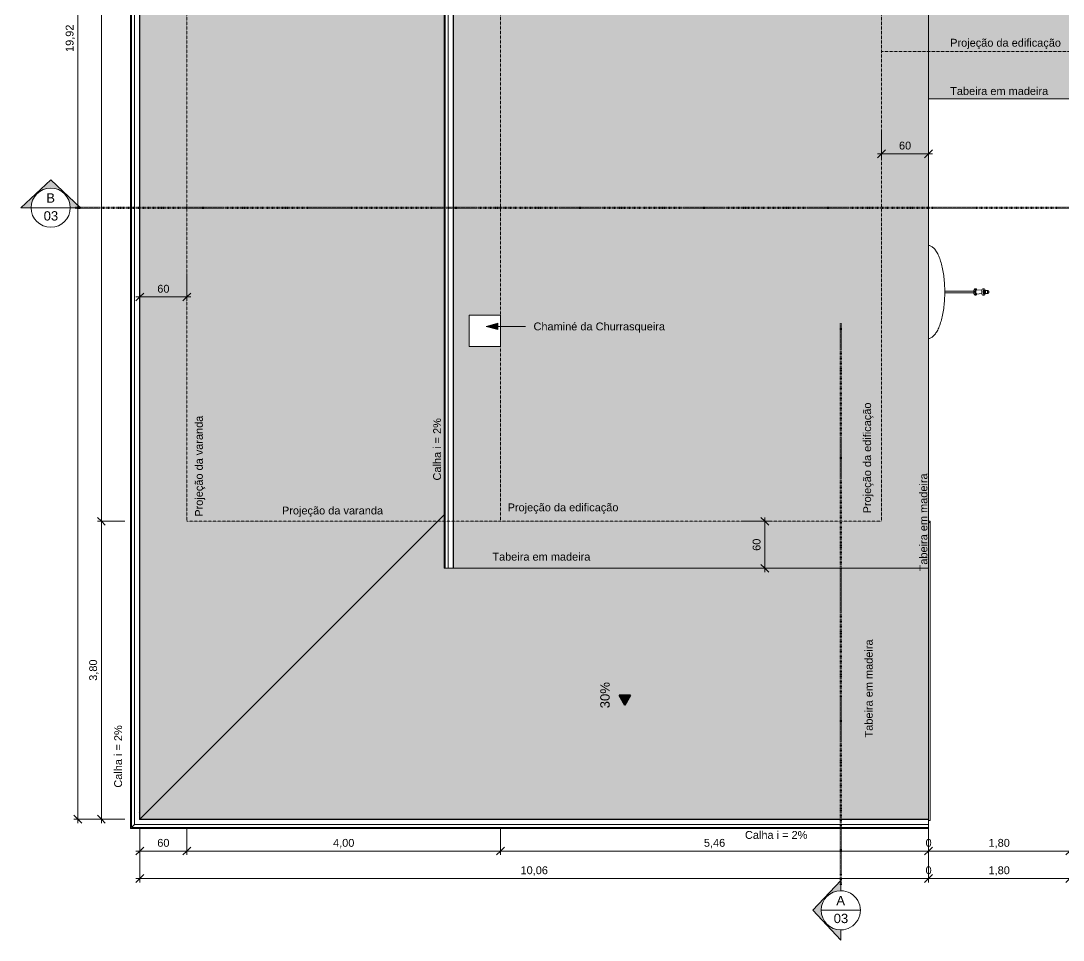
# Model space of a CAD drawing. Header units: millimetres. Extents: x -9018 to 25736, y -24663 to -1750.
# Drawn here: x 3329 to 16623, y -24663 to -12937 of the extents above; entities that cross this region are included whole.
import ezdxf

# ---------------------------------------------------------------- set-up
doc = ezdxf.new("R2010")
doc.units = ezdxf.units.MM
doc.linetypes.add('Dash dot', pattern=[15.875, 6.35, -4.7625, 0, -4.7625])
doc.linetypes.add('Overhead', pattern=[3.96875, 2.38125, -1.5875])
for name, color, linetype, lineweight in [('A-ANNO-DIMS', 211, 'Continuous', 9), ('A-ANNO-DIMS-50', 211, 'Continuous', 9), ('A-FLOR-OVHD', 1, 'Overhead', 9), ('A-GENM', 13, 'Continuous', 9), ('A-GLAZ-CWMG', 51, 'Continuous', 9), ('A-ROOF', 132, 'Continuous', 9), ('A-ROOF-OTLN', 132, 'Continuous', 9), ('A-ROOF-PATT', 132, 'Continuous', 9), ('G-ANNO-DIMS', 111, 'Continuous', 9), ('G-ANNO-SYMB', 111, 'Continuous', 9), ('G-ANNO-TEXT', 231, 'Continuous', 9)]:
    doc.layers.add(name, color=color, linetype=linetype, lineweight=lineweight)
doc.styles.add('@Arial Unicode MS', font='ARIALUNI.TTF', dxfattribs={"height": 100})
doc.styles.add('Arial_1', font='arial.ttf', dxfattribs={"height": 100})
doc.styles.add('Arial_4', font='arial.ttf', dxfattribs={"height": 119.0625})
doc.styles.add('Arial_6', font='arial.ttf', dxfattribs={"height": 120})
doc.dimstyles.new('CRT_-__Metros_-_Linha_de_chamada_3_5_mm', dxfattribs={"dimscale": 304.8, "dimtxt": 100.584485, "dimasz": 0.328084, "dimexe": 0.164042, "dimexo": 0.0625, "dimgap": 0.082021, "dimtad": 1, "dimdec": 0, "dimlfac": 0.1, "dimdsep": 46, "dimtxsty": '@Arial Unicode MS', "dimblk1": 'OBLIQUE', "dimblk2": 'OBLIQUE', "dimsah": 1, "dimcen": 0.09, "dimdle": 0.164042, "dimazin": 0, "dimtfac": 1, "dimtdec": 4, "dimtix": 1, "dimtmove": 0, "dimatfit": 3, "dimfxl": 0.984252, "dimfxlon": 1, "dimtvp": 1, "dimtolj": 1, "dimtzin": 0, "dimarcsym": 2})
doc.dimstyles.new('CRT_-__Metros_-_Linha_de_chamada_3_5_mm_1', dxfattribs={"dimscale": 304.8, "dimtxt": 100.584485, "dimasz": 0.328084, "dimexe": 0.164042, "dimexo": 0.0625, "dimgap": 0.082021, "dimtad": 1, "dimlfac": 0.001, "dimrnd": 0.01, "dimzin": 0, "dimdsep": 46, "dimtxsty": '@Arial Unicode MS', "dimblk1": 'OBLIQUE', "dimblk2": 'OBLIQUE', "dimsah": 1, "dimcen": 0.09, "dimdle": 0.164042, "dimazin": 0, "dimtfac": 1, "dimtdec": 4, "dimtix": 1, "dimtmove": 0, "dimatfit": 3, "dimfxl": 0.984252, "dimfxlon": 1, "dimtvp": 1, "dimtolj": 1, "dimtzin": 0, "dimarcsym": 2})

# ---------------------------------------------------------------- blocks, each defined once
blk = doc.blocks.new('Rectangular Mullion - Caibro-3576768-COBERTURA')
at = {"layer": 'A-GLAZ-CWMG'}
for p, q in [((-11848, -7848), (-11851, -7848)), ((-11851, -7898), (-11848, -7898))]:
    blk.add_line(p, q, dxfattribs=at)
blk = doc.blocks.new('Rectangular Mullion - Caibro-3920122-COBERTURA')
at = {"layer": 'A-GLAZ-CWMG'}
for p, q in [((-11851, -23039), (-11848, -23036)), ((-11848, -23106), (-11851, -23109))]:
    blk.add_line(p, q, dxfattribs=at)
blk = doc.blocks.new('Rectangular Mullion - Caibro-3920130-COBERTURA')
at = {"layer": 'A-GLAZ-CWMG'}
for p, q in [((-11848, -19008), (-11851, -19008)), ((-11851, -19058), (-11848, -19058))]:
    blk.add_line(p, q, dxfattribs=at)
blk = doc.blocks.new('Rectangular Mullion - Caibro-3920089-COBERTURA')
at = {"layer": 'A-GLAZ-CWMG'}
for p, q in [((-11848, -19596), (-11851, -19596)), ((-11851, -19646), (-11848, -19646))]:
    blk.add_line(p, q, dxfattribs=at)
blk = doc.blocks.new('Rectangular Mullion - Caibro-3920090-COBERTURA')
at = {"layer": 'A-GLAZ-CWMG'}
for p, q in [((-11848, -20183), (-11851, -20183)), ((-11851, -20233), (-11848, -20233))]:
    blk.add_line(p, q, dxfattribs=at)
blk = doc.blocks.new('Rectangular Mullion - Caibro-3920091-COBERTURA')
at = {"layer": 'A-GLAZ-CWMG'}
for p, q in [((-11848, -20770), (-11851, -20770)), ((-11851, -20820), (-11848, -20820))]:
    blk.add_line(p, q, dxfattribs=at)
blk = doc.blocks.new('Rectangular Mullion - Caibro-3920092-COBERTURA')
at = {"layer": 'A-GLAZ-CWMG'}
for p, q in [((-11848, -21358), (-11851, -21358)), ((-11851, -21408), (-11848, -21408))]:
    blk.add_line(p, q, dxfattribs=at)
blk = doc.blocks.new('Rectangular Mullion - Caibro-3920093-COBERTURA')
at = {"layer": 'A-GLAZ-CWMG'}
for p, q in [((-11848, -21945), (-11851, -21945)), ((-11851, -21995), (-11848, -21995))]:
    blk.add_line(p, q, dxfattribs=at)
blk = doc.blocks.new('Rectangular Mullion - Caibro-3920094-COBERTURA')
at = {"layer": 'A-GLAZ-CWMG'}
for p, q in [((-11848, -22532), (-11851, -22532)), ((-11851, -22582), (-11848, -22582))]:
    blk.add_line(p, q, dxfattribs=at)
blk = doc.blocks.new('Rectangular Mullion - Caibro-4315999-COBERTURA')
at = {"layer": 'A-GLAZ-CWMG'}
for p, q in [((-11834, -23126), (-11831, -23123)), ((-11761, -23123), (-11764, -23126))]:
    blk.add_line(p, q, dxfattribs=at)
blk = doc.blocks.new('Rectangular Mullion - Caibro-3920123-COBERTURA')
at = {"layer": 'A-GLAZ-CWMG'}
for p, q in [((-1766, -19320), (-1785, -19320)), ((-1785, -19337), (-1766, -19337)), ((-1766, -19337), (-1766, -19320)), ((-1766, -23137), (-1766, -19337)), ((-1816, -23123), (-1816, -23126)), ((-1766, -23137), (-1785, -23137))]:
    blk.add_line(p, q, dxfattribs=at)
blk = doc.blocks.new('Rectangular Mullion - Caibro-4315991-COBERTURA')
at = {"layer": 'A-GLAZ-CWMG'}
for p, q in [((-11302, -23123), (-11302, -23126)), ((-11252, -23126), (-11252, -23123))]:
    blk.add_line(p, q, dxfattribs=at)
blk = doc.blocks.new('Rectangular Mullion - Caibro-4315992-COBERTURA')
at = {"layer": 'A-GLAZ-CWMG'}
for p, q in [((-10709, -23123), (-10709, -23126)), ((-10659, -23126), (-10659, -23123))]:
    blk.add_line(p, q, dxfattribs=at)
blk = doc.blocks.new('Rectangular Mullion - Caibro-4315993-COBERTURA')
at = {"layer": 'A-GLAZ-CWMG'}
for p, q in [((-10116, -23123), (-10116, -23126)), ((-10066, -23126), (-10066, -23123))]:
    blk.add_line(p, q, dxfattribs=at)
blk = doc.blocks.new('Rectangular Mullion - Caibro-4315994-COBERTURA')
at = {"layer": 'A-GLAZ-CWMG'}
for p, q in [((-9523, -23123), (-9523, -23126)), ((-9473, -23126), (-9473, -23123))]:
    blk.add_line(p, q, dxfattribs=at)
blk = doc.blocks.new('Rectangular Mullion - Caibro-4315995-COBERTURA')
at = {"layer": 'A-GLAZ-CWMG'}
for p, q in [((-8930, -23123), (-8930, -23126)), ((-8880, -23126), (-8880, -23123))]:
    blk.add_line(p, q, dxfattribs=at)
blk = doc.blocks.new('Rectangular Mullion - Caibro-4315996-COBERTURA')
at = {"layer": 'A-GLAZ-CWMG'}
for p, q in [((-8337, -23123), (-8337, -23126)), ((-8287, -23126), (-8287, -23123))]:
    blk.add_line(p, q, dxfattribs=at)
blk = doc.blocks.new('Rectangular Mullion - Caibro-4315997-COBERTURA')
at = {"layer": 'A-GLAZ-CWMG'}
for p, q in [((-7744, -23123), (-7744, -23126)), ((-7694, -23126), (-7694, -23123))]:
    blk.add_line(p, q, dxfattribs=at)
blk = doc.blocks.new('Rectangular Mullion - Caibro-3920096-COBERTURA')
at = {"layer": 'A-GLAZ-CWMG'}
for p, q in [((-7152, -23123), (-7152, -23126)), ((-7102, -23126), (-7102, -23123))]:
    blk.add_line(p, q, dxfattribs=at)
blk = doc.blocks.new('CRT_MGN_COZ_Fogão a lenha completo - CRT_MGN_COZ_Fogão a lenha completo-4049417-COBERTURA')
at = {"layer": 'A-GENM', "color": 55}
for p, q in [((800, 50), (800, -350)), ((1200, 50), (800, 50)), ((1200, -350), (1200, 50)), ((800, -350), (1200, -350))]:
    blk.add_line(p, q, dxfattribs=at)
blk = doc.blocks.new('Antena - Tipo 1-4305144-COBERTURA')
at = {"layer": 'A-GENM', "color": 55}
for p, q in [((85, 1401), (85, 1382)), ((104, 1371), (99, 1302)), ((105, 1449), (105, 1412)), ((105, 1411), (105, 1394)), ((115, 1458), (115, 1442)), ((115, 1442), (115, 1437)), ((135, 1442), (135, 1458)), ((135, 1437), (135, 1442)), ((145, 1412), (145, 1449)), ((145, 1394), (145, 1411)), ((151, 1302), (146, 1371)), ((165, 1382), (165, 1401)), ((85, 1297), (85, 1284)), ((115, 1268), (115, 898)), ((135, 898), (135, 1268)), ((165, 1284), (165, 1297)), ((115, 898), (115, 896)), ((135, 898), (135, 896)), ((-469, 691), (-469, 690)), ((719, 690), (719, 691))]:
    blk.add_line(p, q, dxfattribs=at)
at = {"layer": 'A-GENM', "color": 55, "flags": 128}
for points in [[(85, 1283), (85, 1282), (86, 1281), (86, 1280), (87, 1279), (87, 1278), (88, 1277), (89, 1276), (89, 1276), (90, 1275), (91, 1274), (92, 1274), (93, 1273), (94, 1273), (95, 1272), (96, 1272), (97, 1271), (98, 1271), (99, 1271), (100, 1270), (101, 1270), (102, 1270), (103, 1269), (104, 1269), (106, 1269), (107, 1269), (108, 1268), (110, 1268), (111, 1268), (112, 1268), (114, 1268), (115, 1267), (116, 1267), (118, 1267), (119, 1267), (121, 1267), (122, 1267), (123, 1267), (125, 1267), (125, 1267)], [(165, 1283), (165, 1282), (164, 1281), (164, 1280), (163, 1279), (163, 1278), (162, 1277), (161, 1276), (161, 1276), (160, 1275), (159, 1274), (158, 1274), (157, 1273), (156, 1273), (155, 1272), (154, 1272), (153, 1271), (152, 1271), (151, 1271), (150, 1270), (149, 1270), (148, 1270), (147, 1269), (146, 1269), (144, 1269), (143, 1269), (142, 1268), (140, 1268), (139, 1268), (138, 1268), (136, 1268), (135, 1267), (134, 1267), (132, 1267), (131, 1267), (129, 1267), (128, 1267), (127, 1267), (125, 1267), (125, 1267)], [(-467, 700), (-464, 709), (-461, 718), (-456, 727), (-450, 736), (-444, 744), (-436, 753), (-428, 761), (-419, 769), (-409, 777), (-398, 784), (-386, 792), (-374, 799), (-361, 806), (-347, 813), (-332, 820), (-317, 826), (-300, 832), (-284, 838), (-266, 844), (-248, 849), (-230, 855), (-210, 860), (-191, 864), (-171, 868), (-150, 873), (-129, 876), (-107, 880), (-86, 883), (-63, 886), (-41, 888), (-18, 890), (5, 892), (28, 894), (51, 895), (75, 896), (98, 896), (122, 897), (125, 897)], [(717, 700), (714, 709), (711, 718), (706, 727), (700, 736), (694, 744), (686, 753), (678, 761), (669, 769), (659, 777), (648, 784), (636, 792), (624, 799), (611, 806), (597, 813), (582, 820), (567, 826), (550, 832), (534, 838), (516, 844), (498, 849), (480, 855), (460, 860), (441, 864), (421, 868), (400, 873), (379, 876), (357, 880), (336, 883), (313, 886), (291, 888), (268, 890), (245, 892), (222, 894), (199, 895), (175, 896), (152, 896), (128, 897), (125, 897)]]:
    blk.add_lwpolyline(points, dxfattribs=at)
at = {"layer": 'A-GENM', "color": 55}
for centre, major_axis, ratio, start_param, end_param in [((125, 1401), (40, 0), 0.325568, 2.094395, 7.330383), ((125, 1382), (-40, 0), 0.325568, 0, 3.141593), ((125, 1411), (-20, 0), 0.325568, 4.712389, 7.853982), ((125, 1440), (34, 0), 0.325568, 1.871206, 2.199717), ((125, 1401), (-20, 0), 0.325568, 0, 3.141593), ((125, 1446), (24, 0), 0.515038, 1.14098, 2.000613), ((125, 1453), (24, 0), 0.515038, 4.282573, 5.142205), ((125, 1411), (-20, 0), 0.325568, 1.570796, 4.712389), ((125, 1440), (34, 0), 0.325568, 0.941875, 1.270386), ((125, 1297), (-40, 0), 0.325568, 5.381554, 7.853982), ((125, 1284), (-40, 0), 0.325568, 0, 1.570796), ((125, 1302), (-25.5, 0), 0.325568, 5.969026, 7.853982), ((125, 1297), (40, 0), 0.325568, 4.712389, 7.184817), ((125, 1302), (25.5, 0), 0.325568, 4.712389, 6.597345), ((125, 1284), (-40, 0), 0.325568, 1.570796, 3.141593), ((125, 682), (594, 0), 0.354224, 2.998793, 3.104202), ((125, 682), (594, 0), 0.354224, 0.037391, 0.1428)]:
    blk.add_ellipse(centre, major_axis=major_axis, ratio=ratio, start_param=start_param, end_param=end_param, dxfattribs=at)
blk = doc.blocks.new('Corte - Extremidade superior do corte - Preenchido-799760-COBERTURA')
at = {"layer": 'G-ANNO-SYMB'}
h = blk.add_hatch(color=256, dxfattribs=at)
edge = h.paths.add_edge_path()
edge.add_line((-6.35, 7.11), (1.27, 0))
edge.add_line((1.27, 0), (-1.35, 0))
edge.add_arc((-6.35, 0), 5, 0, 180)
edge.add_line((-11.35, 0), (-13.97, 0))
edge.add_line((-13.97, 0), (-6.35, 7.11))
for p, q in [((-6.35, 7.11), (-13.97, 0)), ((-6.35, 7.11), (-13.97, 0)), ((-6.35, 7.11), (1.27, 0)), ((1.27, 0), (-6.35, 7.11)), ((-1.35, 0), (1.27, 0)), ((-11.35, 0), (-13.97, 0)), ((-13.97, 0), (-11.35, 0)), ((-1.35, 0), (1.27, 0))]:
    blk.add_line(p, q, dxfattribs=at)
for start, end in [(0, 180), (0, 180), (180, 360)]:
    blk.add_arc((-6.35, 0), 5, start, end, dxfattribs=at)
blk = doc.blocks.new('DIMBLOCK24-COBERTURA')
at = {"layer": 'A-ANNO-DIMS-50', "lineweight": 18}
for p, q in [((4356, -19320), (4306, -19270)), ((4356, -19320), (4406, -19370)), ((4356, -23120), (4306, -23070)), ((4356, -23120), (4406, -23170))]:
    blk.add_line(p, q, dxfattribs=at)
at = {"layer": 'A-ANNO-DIMS-50'}
for p, q in [((4656, -19320), (4306, -19320)), ((4356, -23170), (4356, -19320)), ((4356, -19320), (4656, -19320)), ((4656, -23120), (4306, -23120)), ((4356, -23120), (4656, -23120))]:
    blk.add_line(p, q, dxfattribs=at)
at = {"layer": 'A-ANNO-DIMS-50', "color": 0, "insert": (4201, -21355), "char_height": 100, "width": 324.67, "attachment_point": 1, "rotation": 90, "line_spacing_factor": 1.117605, "style": '@Arial Unicode MS'}
blk.add_mtext('3,80', dxfattribs=at)
blk = doc.blocks.new('_Oblique')
at = {"color": 0, "linetype": 'ByBlock', "lineweight": -2}
blk.add_line((-0.5, -0.5), (0.5, 0.5), dxfattribs=at)
blk = doc.blocks.new('DIMBLOCK25-COBERTURA')
at = {"layer": 'A-ANNO-DIMS-50', "lineweight": 18}
for p, q in [((4356, -3800), (4306, -3750)), ((4356, -3800), (4406, -3850)), ((4356, -19320), (4306, -19270)), ((4356, -19320), (4406, -19370))]:
    blk.add_line(p, q, dxfattribs=at)
at = {"layer": 'A-ANNO-DIMS-50'}
for p, q in [((4656, -3800), (4306, -3800)), ((4356, -19320), (4356, -3800)), ((4356, -3800), (4656, -3800)), ((4656, -19320), (4306, -19320)), ((4356, -19320), (4656, -19320))]:
    blk.add_line(p, q, dxfattribs=at)
at = {"layer": 'A-ANNO-DIMS-50', "color": 0, "insert": (4201, -11734), "char_height": 100, "width": 417.61, "attachment_point": 1, "rotation": 90, "line_spacing_factor": 1.117605, "style": '@Arial Unicode MS'}
blk.add_mtext('15,52', dxfattribs=at)
blk = doc.blocks.new('DIMBLOCK27-COBERTURA')
at = {"layer": 'A-ANNO-DIMS-50', "lineweight": 18}
for p, q in [((4056, -3200), (4006, -3150)), ((4056, -3200), (4106, -3250)), ((4056, -23120), (4006, -23070)), ((4056, -23120), (4106, -23170))]:
    blk.add_line(p, q, dxfattribs=at)
at = {"layer": 'A-ANNO-DIMS-50'}
for p, q in [((4056, -23170), (4056, -3150)), ((4356, -3200), (4006, -3200)), ((4056, -3200), (4356, -3200)), ((4356, -23120), (4006, -23120)), ((4056, -23120), (4356, -23120))]:
    blk.add_line(p, q, dxfattribs=at)
at = {"layer": 'A-ANNO-DIMS-50', "color": 0, "insert": (3901, -13334), "char_height": 100, "width": 417.61, "attachment_point": 1, "rotation": 90, "line_spacing_factor": 1.117605, "style": '@Arial Unicode MS'}
blk.add_mtext('19,92', dxfattribs=at)
blk = doc.blocks.new('DIMBLOCK56-COBERTURA')
at = {"layer": 'A-ANNO-DIMS-50'}
for p, q in [((4846, -23227), (4846, -23577)), ((4846, -23527), (4846, -23227)), ((5446, -23227), (5446, -23577)), ((5446, -23527), (5446, -23227)), ((4796, -23527), (5446, -23527))]:
    blk.add_line(p, q, dxfattribs=at)
at = {"layer": 'A-ANNO-DIMS-50', "lineweight": 18}
for p, q in [((4846, -23527), (4796, -23577)), ((4846, -23527), (4896, -23477)), ((5446, -23527), (5396, -23577)), ((5446, -23527), (5496, -23477))]:
    blk.add_line(p, q, dxfattribs=at)
at = {"layer": 'A-ANNO-DIMS-50', "color": 0, "insert": (5069, -23372), "char_height": 100, "width": 185.87, "attachment_point": 1, "line_spacing_factor": 1.117605, "style": '@Arial Unicode MS'}
blk.add_mtext('60', dxfattribs=at)
blk = doc.blocks.new('DIMBLOCK57-COBERTURA')
at = {"layer": 'A-ANNO-DIMS-50'}
for p, q in [((5446, -23227), (5446, -23577)), ((5446, -23527), (5446, -23227)), ((9446, -23227), (9446, -23577)), ((9446, -23527), (9446, -23227)), ((5446, -23527), (9446, -23527))]:
    blk.add_line(p, q, dxfattribs=at)
at = {"layer": 'A-ANNO-DIMS-50', "lineweight": 18}
for p, q in [((5446, -23527), (5396, -23577)), ((5446, -23527), (5496, -23477)), ((9446, -23527), (9396, -23577)), ((9446, -23527), (9496, -23477))]:
    blk.add_line(p, q, dxfattribs=at)
at = {"layer": 'A-ANNO-DIMS-50', "color": 0, "insert": (7311, -23372), "char_height": 100, "width": 324.67, "attachment_point": 1, "line_spacing_factor": 1.117605, "style": '@Arial Unicode MS'}
blk.add_mtext('4,00', dxfattribs=at)
blk = doc.blocks.new('DIMBLOCK58-COBERTURA')
at = {"layer": 'A-ANNO-DIMS-50'}
for p, q in [((9446, -23227), (9446, -23577)), ((9446, -23527), (9446, -23227)), ((14906, -23227), (14906, -23577)), ((14906, -23527), (14906, -23227)), ((9446, -23527), (14906, -23527))]:
    blk.add_line(p, q, dxfattribs=at)
at = {"layer": 'A-ANNO-DIMS-50', "lineweight": 18}
for p, q in [((9446, -23527), (9396, -23577)), ((9446, -23527), (9496, -23477)), ((14906, -23527), (14856, -23577)), ((14906, -23527), (14956, -23477))]:
    blk.add_line(p, q, dxfattribs=at)
at = {"layer": 'A-ANNO-DIMS-50', "color": 0, "insert": (12041, -23372), "char_height": 100, "width": 324.67, "attachment_point": 1, "line_spacing_factor": 1.117605, "style": '@Arial Unicode MS'}
blk.add_mtext('5,46', dxfattribs=at)
blk = doc.blocks.new('DIMBLOCK59-COBERTURA')
at = {"layer": 'A-ANNO-DIMS-50'}
for p, q in [((14906, -23227), (14906, -23577)), ((14906, -23527), (14906, -23227)), ((14906, -23227), (14906, -23577)), ((14906, -23527), (14906, -23227)), ((14906, -23527), (14906, -23527))]:
    blk.add_line(p, q, dxfattribs=at)
at = {"layer": 'A-ANNO-DIMS-50', "lineweight": 18}
for q in [(14856, -23577), (14856, -23577), (14956, -23477), (14956, -23477)]:
    blk.add_line((14906, -23527), q, dxfattribs=at)
at = {"layer": 'A-ANNO-DIMS-50', "color": 0, "insert": (14868, -23372), "char_height": 100, "width": 92.94, "attachment_point": 1, "line_spacing_factor": 1.117605, "style": '@Arial Unicode MS'}
blk.add_mtext('0', dxfattribs=at)
blk = doc.blocks.new('DIMBLOCK60-COBERTURA')
at = {"layer": 'A-ANNO-DIMS-50'}
for p, q in [((14906, -23227), (14906, -23577)), ((14906, -23527), (14906, -23227)), ((16706, -23227), (16706, -23577)), ((16706, -23527), (16706, -23227)), ((14906, -23527), (16706, -23527))]:
    blk.add_line(p, q, dxfattribs=at)
at = {"layer": 'A-ANNO-DIMS-50', "lineweight": 18}
for p, q in [((14906, -23527), (14856, -23577)), ((14906, -23527), (14956, -23477)), ((16706, -23527), (16656, -23577)), ((16706, -23527), (16756, -23477))]:
    blk.add_line(p, q, dxfattribs=at)
at = {"layer": 'A-ANNO-DIMS-50', "color": 0, "insert": (15671, -23372), "char_height": 100, "width": 324.67, "attachment_point": 1, "line_spacing_factor": 1.117605, "style": '@Arial Unicode MS'}
blk.add_mtext('1,80', dxfattribs=at)
blk = doc.blocks.new('DIMBLOCK66-COBERTURA')
at = {"layer": 'A-ANNO-DIMS-50'}
for p, q in [((4846, -23577), (4846, -23927)), ((4846, -23877), (4846, -23577)), ((14906, -23577), (14906, -23927)), ((14906, -23877), (14906, -23577)), ((4796, -23877), (14906, -23877))]:
    blk.add_line(p, q, dxfattribs=at)
at = {"layer": 'A-ANNO-DIMS-50', "lineweight": 18}
for p, q in [((4846, -23877), (4796, -23927)), ((4846, -23877), (4896, -23827)), ((14906, -23877), (14856, -23927)), ((14906, -23877), (14956, -23827))]:
    blk.add_line(p, q, dxfattribs=at)
at = {"layer": 'A-ANNO-DIMS-50', "color": 0, "insert": (9702, -23722), "char_height": 100, "width": 417.61, "attachment_point": 1, "line_spacing_factor": 1.117605, "style": '@Arial Unicode MS'}
blk.add_mtext('10,06', dxfattribs=at)
blk = doc.blocks.new('DIMBLOCK67-COBERTURA')
at = {"layer": 'A-ANNO-DIMS-50'}
for p, q in [((14906, -23577), (14906, -23927)), ((14906, -23877), (14906, -23577)), ((14906, -23577), (14906, -23927)), ((14906, -23877), (14906, -23577)), ((14906, -23877), (14906, -23877))]:
    blk.add_line(p, q, dxfattribs=at)
at = {"layer": 'A-ANNO-DIMS-50', "lineweight": 18}
for q in [(14856, -23927), (14856, -23927), (14956, -23827), (14956, -23827)]:
    blk.add_line((14906, -23877), q, dxfattribs=at)
at = {"layer": 'A-ANNO-DIMS-50', "color": 0, "insert": (14868, -23722), "char_height": 100, "width": 92.94, "attachment_point": 1, "line_spacing_factor": 1.117605, "style": '@Arial Unicode MS'}
blk.add_mtext('0', dxfattribs=at)
blk = doc.blocks.new('DIMBLOCK68-COBERTURA')
at = {"layer": 'A-ANNO-DIMS-50'}
for p, q in [((14906, -23577), (14906, -23927)), ((14906, -23877), (14906, -23577)), ((16706, -23577), (16706, -23927)), ((16706, -23877), (16706, -23577)), ((14906, -23877), (16706, -23877))]:
    blk.add_line(p, q, dxfattribs=at)
at = {"layer": 'A-ANNO-DIMS-50', "lineweight": 18}
for p, q in [((14906, -23877), (14856, -23927)), ((14906, -23877), (14956, -23827)), ((16706, -23877), (16656, -23927)), ((16706, -23877), (16756, -23827))]:
    blk.add_line(p, q, dxfattribs=at)
at = {"layer": 'A-ANNO-DIMS-50', "color": 0, "insert": (15671, -23722), "char_height": 100, "width": 324.67, "attachment_point": 1, "line_spacing_factor": 1.117605, "style": '@Arial Unicode MS'}
blk.add_mtext('1,80', dxfattribs=at)
blk = doc.blocks.new('DIMBLOCK71-COBERTURA')
at = {"layer": 'A-ANNO-DIMS-50'}
for p, q in [((4846, -16159), (4846, -16509)), ((4846, -16459), (4846, -16159)), ((5446, -16159), (5446, -16509)), ((5446, -16459), (5446, -16159)), ((4796, -16459), (5496, -16459))]:
    blk.add_line(p, q, dxfattribs=at)
at = {"layer": 'A-ANNO-DIMS-50', "lineweight": 18}
for p, q in [((4846, -16459), (4796, -16509)), ((4846, -16459), (4896, -16409)), ((5446, -16459), (5396, -16509)), ((5446, -16459), (5496, -16409))]:
    blk.add_line(p, q, dxfattribs=at)
at = {"layer": 'A-ANNO-DIMS-50', "color": 0, "insert": (5069, -16304), "char_height": 100, "width": 185.87, "attachment_point": 1, "line_spacing_factor": 1.117605, "style": '@Arial Unicode MS'}
blk.add_mtext('60', dxfattribs=at)
blk = doc.blocks.new('DIMBLOCK83-COBERTURA')
at = {"layer": 'A-ANNO-DIMS-50'}
for p, q in [((14306, -14333), (14306, -14683)), ((14306, -14633), (14306, -14333)), ((14906, -14333), (14906, -14683)), ((14906, -14633), (14906, -14333)), ((14256, -14633), (14956, -14633))]:
    blk.add_line(p, q, dxfattribs=at)
at = {"layer": 'A-ANNO-DIMS-50', "lineweight": 18}
for p, q in [((14306, -14633), (14356, -14583)), ((14906, -14633), (14956, -14583)), ((14306, -14633), (14256, -14683)), ((14906, -14633), (14856, -14683))]:
    blk.add_line(p, q, dxfattribs=at)
at = {"layer": 'A-ANNO-DIMS-50', "color": 0, "insert": (14529, -14478), "char_height": 100, "width": 185.87, "attachment_point": 1, "line_spacing_factor": 1.117605, "style": '@Arial Unicode MS'}
blk.add_mtext('60', dxfattribs=at)
blk = doc.blocks.new('DIMBLOCK84-COBERTURA')
at = {"layer": 'A-ANNO-DIMS-50', "lineweight": 18}
for p, q in [((12818, -19320), (12768, -19270)), ((12818, -19320), (12868, -19370)), ((12818, -19920), (12768, -19870)), ((12818, -19920), (12868, -19970))]:
    blk.add_line(p, q, dxfattribs=at)
at = {"layer": 'A-ANNO-DIMS-50'}
for p, q in [((12818, -19970), (12818, -19270)), ((12518, -19320), (12868, -19320)), ((12818, -19320), (12518, -19320)), ((12518, -19920), (12868, -19920)), ((12818, -19920), (12518, -19920))]:
    blk.add_line(p, q, dxfattribs=at)
at = {"layer": 'A-ANNO-DIMS-50', "color": 0, "insert": (12663, -19697), "char_height": 100, "width": 185.87, "attachment_point": 1, "rotation": 90, "line_spacing_factor": 1.117605, "style": '@Arial Unicode MS'}
blk.add_mtext('60', dxfattribs=at)

msp = doc.modelspace()

# ---------------------------------------------------------------- hatches: boundary and pattern name
at = {"layer": 'A-ROOF-PATT'}
h = msp.add_hatch(dxfattribs=at)
h.set_pattern_fill('FP_5', color=256, style=0, pattern_type=2)
h.set_pattern_definition([(270, (-11580.06, 3212.98), (218.959, 1e-14), [30.48, -121.92]), (313.766, (-11623.853, 3273.936), (218.96789, -152.3984), [42.206, -590.885]), (46.234, (-11623.853, 3121.536), (218.96789, 152.3984), [42.206, -590.885]), (295.59, (-11594.66, 3243.456), (218.95748, -304.80169), [33.795, -473.132]), (244.41, (-11580.06, 3182.496), (-218.95748, -304.80169), [33.795, -473.125]), (0, (-11623.85, 3273.94), (0, 152.4), [])])
h.paths.add_polyline_path([(4846.447, -23119.651), (8726.447, -19239.651), (8726.447, -7079.651), (4846.447, -3199.651), (4846.447, -22914.541)])
h = msp.add_hatch(dxfattribs=at)
h.set_pattern_fill('FP_11', color=256, style=0, pattern_type=2)
h.set_pattern_definition([(270, (14161.32, -6777.23), (212.25, 1e-14), [30.48, -121.92]), (312.876, (14118.866, -6716.275), (212.25748, -152.39872), [41.592, -582.292]), (47.124, (14118.866, -6868.675), (212.25748, 152.39872), [41.592, -582.292]), (294.903, (14147.166, -6746.755), (212.25242, -304.79862), [33.604, -470.461]), (245.097, (14161.316, -6807.715), (-212.25242, -304.79862), [33.604, -470.454]), (0, (14118.87, -6716.27), (0, 152.4), [])])
h.paths.add_polyline_path([(8846.447, -19919.651), (14906.447, -19919.651), (14906.447, -3199.651), (8846.447, -3199.651), (8846.447, -19481.862)])
h.paths.add_polyline_path([(9061.12, -17089.651), (9046.447, -17089.651), (9046.447, -16689.651), (9446.447, -16689.651), (9446.447, -17089.651), (9416.047, -17089.651)])
h = msp.add_hatch(dxfattribs=at)
h.set_pattern_fill('FP_7', color=256, style=0, pattern_type=2)
h.set_pattern_definition([(180, (16630.1, 315.83), (-3e-14, -218.959), [30.48, -121.92]), (223.766, (16691.067, 359.62), (-152.3984, -218.96789), [42.206, -590.885]), (316.234, (16538.667, 359.62), (152.3984, -218.96789), [42.206, -590.885]), (205.59, (16660.587, 330.43), (-304.8017, -218.95748), [33.795, -473.132]), (154.41, (16599.627, 315.83), (-304.8017, 218.95748), [33.795, -473.125]), (270, (16691.07, 359.62), (152.4, 9e-15), [])])
h.paths.add_polyline_path([(20418.811, -13929.651), (24946.447, -13929.651), (24946.447, -7589.651), (14906.447, -7589.651), (14906.447, -13929.651), (19708.955, -13929.651)])
h = msp.add_hatch(dxfattribs=at)
h.set_pattern_fill('FP_6', color=256, style=0, pattern_type=2)
h.set_pattern_definition([(0, (-12270.16, 427.38), (0, 218.959), [30.48, -121.92]), (43.766, (-12331.123, 383.59), (152.3984, 218.96789), [42.206, -590.885]), (136.234, (-12178.723, 383.59), (-152.3984, 218.96789), [42.206, -590.885]), (25.59, (-12300.643, 412.78), (304.80169, 218.95748), [33.795, -473.132]), (334.41, (-12239.683, 427.38), (304.80169, -218.95748), [33.795, -473.125]), (90, (-12331.12, 383.59), (-152.4, 9e-15), [])])
h.paths.add_polyline_path([(14739.965, -23119.651), (14906.447, -23119.651), (14906.447, -19919.651), (8726.447, -19919.651), (8726.447, -19239.651), (4846.447, -23119.651), (11900.542, -23119.651)])
at = {"layer": 'G-ANNO-DIMS', "lineweight": 35}
msp.add_hatch(color=256, dxfattribs=at).paths.add_polyline_path([(11102.535, -21539.242), (11030.366, -21664.242), (10958.198, -21539.242)])
at = {"layer": 'G-ANNO-TEXT'}
msp.add_hatch(color=7, dxfattribs=at).paths.add_polyline_path([(9264.463, -16834.786), (9414.463, -16874.978), (9414.463, -16794.593)])

# ---------------------------------------------------------------- linework, layer by layer
at = {"layer": 'A-FLOR-OVHD'}
for p, q in [((5446.447, -3799.651), (5446.447, -19319.651)), ((9446.447, -19319.651), (9446.447, -3799.651)), ((14306.447, -3799.651), (14306.447, -19319.651)), ((24346.447, -13329.651), (14306.447, -13329.651)), ((5446.447, -19319.651), (9446.447, -19319.651)), ((14306.447, -19319.651), (9446.447, -19319.651))]:
    msp.add_line(p, q, dxfattribs=at)
at = {"layer": 'A-ROOF'}
for p, q in [((4846.447, -3199.651), (4846.447, -23119.651)), ((8846.447, -3199.651), (8846.447, -19919.651)), ((14906.447, -23119.651), (14906.447, -3199.651)), ((14906.447, -13929.651), (24946.447, -13929.651)), ((4846.447, -23119.651), (8726.447, -19239.651)), ((8846.447, -19919.651), (14906.447, -19919.651)), ((4846.447, -23119.651), (14906.447, -23119.651))]:
    msp.add_line(p, q, dxfattribs=at)
at = {"layer": 'A-ROOF-OTLN'}
for p, q in [((4726.447, -23239.651), (4726.447, -3079.651)), ((4739.147, -23226.951), (4739.147, -3092.351)), ((4741.509, -23224.588), (4741.509, -3094.713)), ((4779.609, -23186.488), (4779.609, -3132.813)), ((4843.272, -23122.826), (4843.272, -3196.476)), ((8726.447, -19919.651), (8726.447, -3199.651)), ((8739.147, -19919.651), (8739.147, -3199.651)), ((8741.509, -19919.651), (8741.509, -3199.651)), ((8779.609, -19919.651), (8779.609, -3199.651)), ((8843.272, -19919.651), (8843.272, -3199.651)), ((8846.447, -19919.651), (8726.447, -19919.651)), ((14906.447, -23122.826), (4843.272, -23122.826)), ((14906.447, -23119.651), (14906.447, -23122.826)), ((14906.447, -23125.964), (14906.447, -23239.651)), ((14906.447, -23239.651), (4726.447, -23239.651)), ((14906.447, -23226.951), (4739.147, -23226.951)), ((4779.609, -23186.488), (4741.509, -23224.588)), ((14906.447, -23224.588), (4741.509, -23224.588)), ((14906.447, -23186.488), (4779.609, -23186.488))]:
    msp.add_line(p, q, dxfattribs=at)
at = {"layer": 'G-ANNO-DIMS', "lineweight": 35}
for p, q in [((11030.366, -21664.242), (10958.198, -21539.242)), ((10958.198, -21539.242), (11102.535, -21539.242)), ((11102.535, -21539.242), (11030.366, -21664.242))]:
    msp.add_line(p, q, dxfattribs=at)
at = {"layer": 'G-ANNO-DIMS'}
msp.add_line((11030.366, -21539.247), (11030.366, -21539.242), dxfattribs=at)
at = {"layer": 'G-ANNO-SYMB'}
for p, q in [((3459.956, -15320.551), (3959.956, -15320.551)), ((13536.583, -24282.169), (14036.583, -24282.169))]:
    msp.add_line(p, q, dxfattribs=at)
at = {"layer": 'G-ANNO-SYMB', "linetype": 'Dash dot', "lineweight": 50}
for p, q in [((4027.456, -15320.551), (24357.029, -15320.551)), ((13786.583, -16792.586), (13786.583, -23964.669))]:
    msp.add_line(p, q, dxfattribs=at)
at = {"layer": 'G-ANNO-TEXT', "color": 7}
for p, q in [((9414.463, -16794.593), (9264.463, -16834.786)), ((9264.463, -16834.786), (9414.463, -16874.978)), ((9264.463, -16834.786), (9766.096, -16834.786)), ((9414.463, -16874.978), (9414.463, -16794.593))]:
    msp.add_line(p, q, dxfattribs=at)

# ---------------------------------------------------------------- block references
at = {"layer": 'A-GENM', "color": 55}
for name, p, rotation in [('Antena - Tipo 1-4305144-COBERTURA', (14216.447, -16270.256), 269.9999999999998), ('CRT_MGN_COZ_Fogão a lenha completo - CRT_MGN_COZ_Fogão a lenha completo-4049417-COBERTURA', (9096.447, -17889.651), 89.99999999999928)]:
    msp.add_blockref(name, p, dxfattribs=dict(at, rotation=rotation))
at = {"layer": 'A-GLAZ-CWMG'}
for name, p in [('Rectangular Mullion - Caibro-3576768-COBERTURA', (16691.067, -5286.176)), ('Rectangular Mullion - Caibro-3576768-COBERTURA', (16691.067, -5873.529)), ('Rectangular Mullion - Caibro-3576768-COBERTURA', (16691.067, -6460.882)), ('Rectangular Mullion - Caibro-3576768-COBERTURA', (16691.067, -7048.235)), ('Rectangular Mullion - Caibro-3576768-COBERTURA', (16691.067, -7635.588)), ('Rectangular Mullion - Caibro-3576768-COBERTURA', (16691.067, -8222.941)), ('Rectangular Mullion - Caibro-3576768-COBERTURA', (16691.067, -8810.294)), ('Rectangular Mullion - Caibro-3576768-COBERTURA', (16691.067, -9397.647)), ('Rectangular Mullion - Caibro-3576768-COBERTURA', (16691.067, -9985)), ('Rectangular Mullion - Caibro-3576768-COBERTURA', (16691.067, -10572.353)), ('Rectangular Mullion - Caibro-3920130-COBERTURA', (16691.067, 0)), ('Rectangular Mullion - Caibro-3920123-COBERTURA', (16691.067, 0)), ('Rectangular Mullion - Caibro-3920089-COBERTURA', (16691.067, 0)), ('Rectangular Mullion - Caibro-3920090-COBERTURA', (16691.067, 0)), ('Rectangular Mullion - Caibro-3920091-COBERTURA', (16691.067, 0)), ('Rectangular Mullion - Caibro-3920092-COBERTURA', (16691.067, 0)), ('Rectangular Mullion - Caibro-3920093-COBERTURA', (16691.067, 0)), ('Rectangular Mullion - Caibro-3920094-COBERTURA', (16691.067, 0)), ('Rectangular Mullion - Caibro-3920122-COBERTURA', (16691.067, 0)), ('Rectangular Mullion - Caibro-4315999-COBERTURA', (16691.067, 0)), ('Rectangular Mullion - Caibro-4315991-COBERTURA', (16691.067, 0)), ('Rectangular Mullion - Caibro-4315992-COBERTURA', (16691.067, 0)), ('Rectangular Mullion - Caibro-4315993-COBERTURA', (16691.067, 0)), ('Rectangular Mullion - Caibro-4315994-COBERTURA', (16691.067, 0)), ('Rectangular Mullion - Caibro-4315995-COBERTURA', (16691.067, 0)), ('Rectangular Mullion - Caibro-4315996-COBERTURA', (16691.067, 0)), ('Rectangular Mullion - Caibro-4315997-COBERTURA', (16691.067, 0)), ('Rectangular Mullion - Caibro-3920096-COBERTURA', (16691.067, 0)), ('Rectangular Mullion - Caibro-3920096-COBERTURA', (17283.949, 0)), ('Rectangular Mullion - Caibro-3920096-COBERTURA', (17876.831, 0)), ('Rectangular Mullion - Caibro-3920096-COBERTURA', (18469.714, 0)), ('Rectangular Mullion - Caibro-3920096-COBERTURA', (19062.596, 0)), ('Rectangular Mullion - Caibro-3920096-COBERTURA', (19655.478, 0)), ('Rectangular Mullion - Caibro-3920096-COBERTURA', (20248.361, 0)), ('Rectangular Mullion - Caibro-3920096-COBERTURA', (20841.243, 0)), ('Rectangular Mullion - Caibro-3920096-COBERTURA', (21434.125, 0))]:
    msp.add_blockref(name, p, dxfattribs=at)
at = {"layer": 'G-ANNO-SYMB', "xscale": 49.99999999999998, "yscale": 49.99999999999998, "zscale": 49.99999999999998}
msp.add_blockref('Corte - Extremidade superior do corte - Preenchido-799760-COBERTURA', (4027.456, -15320.551), dxfattribs=at)
at = {"layer": 'G-ANNO-SYMB', "xscale": 49.99999999999998, "yscale": 49.99999999999998, "zscale": 49.99999999999998, "rotation": 89.99999999999947}
msp.add_blockref('Corte - Extremidade superior do corte - Preenchido-799760-COBERTURA', (13786.583, -23964.669), dxfattribs=at)

# ---------------------------------------------------------------- texts
at = {"layer": 'G-ANNO-DIMS', "insert": (10718.928, -21706.361), "char_height": 120, "width": 401.07841, "attachment_point": 1, "rotation": 90, "line_spacing_factor": 0.941778, "style": 'Arial_6'}
msp.add_mtext('30%', dxfattribs=at)
at = {"layer": 'G-ANNO-SYMB', "attachment_point": 1, "style": 'Arial_4'}
for s, insert, char_height, width in [('B', (3653.103, -15136.551), 119.062, 136.28687), ('03', (3619.772, -15365.073), 119.0625, 224.4725), ('A', (13729.73, -24098.17), 119.062, 136.28687), ('03', (13696.399, -24326.691), 119.0625, 224.4725)]:
    msp.add_mtext(s, dxfattribs=dict(at, insert=insert, char_height=char_height, width=width))
at = {"layer": 'G-ANNO-TEXT', "color": 7, "char_height": 100, "attachment_point": 1, "style": 'Arial_1'}
for s, insert, width in [('Projeção da edificação', (15181.959, -13166.15), 1763.7125), ('Tabeira em madeira', (15181.959, -13782.052), 1547.25688), ('Chaminé da Churrasqueira', (9867.696, -16784.786), 2076.37063), ('Projeção da varanda', (6659.397, -19133.048), 1603.375), ('Projeção da edificação', (9537.557, -19092.728), 1763.7125), ('Tabeira em madeira', (9342.772, -19721.74), 1547.25688), ('Calha i = 2%', (12564.989, -23271.167), 986.07562)]:
    msp.add_mtext(s, dxfattribs=dict(at, insert=insert, width=width))
at = {"layer": 'G-ANNO-TEXT', "color": 7, "char_height": 100, "attachment_point": 1, "rotation": 90, "style": 'Arial_1'}
for s, insert, width in [('Projeção da edificação', (14073.107, -19219.07), 1763.7125), ('Projeção da varanda', (5549.916, -19262.052), 1603.375), ('Calha i = 2%', (8587.961, -18800.324), 986.07562), ('Tabeira em madeira', (14791.015, -19958.944), 1547.25688), ('Tabeira em madeira', (14093.728, -22077.562), 1547.25688), ('Calha i = 2%', (4519.734, -22717.991), 986.07562)]:
    msp.add_mtext(s, dxfattribs=dict(at, insert=insert, width=width))

# ---------------------------------------------------------------- dimensions: what is measured, and where the dimension line sits
at = {"layer": 'A-ANNO-DIMS'}
for base, p1, p2, dimstyle, override, picture, middle in [((4055.96, -3199.651), (4355.96, -23119.651), (4355.96, -3199.651), 'CRT_-__Metros_-_Linha_de_chamada_3_5_mm_1', {"dimpost": '<>', "dimfxl": 19920}, 'DIMBLOCK27-COBERTURA', (3979.869, -13159.651)), ((4355.972, -3799.651), (4655.972, -19319.651), (4655.972, -3799.651), 'CRT_-__Metros_-_Linha_de_chamada_3_5_mm_1', {"dimpost": '<>', "dimfxl": 15520}, 'DIMBLOCK25-COBERTURA', (4279.88, -11559.651)), ((4355.972, -19319.651), (4655.972, -23119.651), (4655.972, -19319.651), 'CRT_-__Metros_-_Linha_de_chamada_3_5_mm_1', {"dimpost": '<>', "dimfxl": 3800}, 'DIMBLOCK24-COBERTURA', (4279.88, -21219.651)), ((12818.276, -19319.651), (12518.276, -19919.651), (12518.276, -19319.651), 'CRT_-__Metros_-_Linha_de_chamada_3_5_mm', {"dimpost": '<>', "dimfxl": 600}, 'DIMBLOCK84-COBERTURA', (12742.185, -19619.651))]:
    dim = msp.add_linear_dim(base=base, p1=p1, p2=p2, angle=90, dimstyle=dimstyle, override=override, dxfattribs=at)
    dim.commit()
    dim.dimension.update_dxf_attribs({"geometry": picture, "text_midpoint": middle})
for base, p1, p2, dimstyle, override, picture, middle in [((14906.447, -14632.556), (14306.447, -14332.556), (14906.447, -14332.556), 'CRT_-__Metros_-_Linha_de_chamada_3_5_mm', {"dimpost": '<>', "dimfxl": 600}, 'DIMBLOCK83-COBERTURA', (14606.447, -14556.465)), ((5446.447, -16458.83), (4846.447, -16158.83), (5446.447, -16158.83), 'CRT_-__Metros_-_Linha_de_chamada_3_5_mm', {"dimpost": '<>', "dimfxl": 600}, 'DIMBLOCK71-COBERTURA', (5146.447, -16382.739)), ((5446.447, -23526.858), (4846.447, -23226.858), (5446.447, -23226.858), 'CRT_-__Metros_-_Linha_de_chamada_3_5_mm', {"dimpost": '<>', "dimfxl": 600}, 'DIMBLOCK56-COBERTURA', (5146.447, -23450.767)), ((9446.447, -23526.858), (5446.447, -23226.858), (9446.447, -23226.858), 'CRT_-__Metros_-_Linha_de_chamada_3_5_mm_1', {"dimpost": '<>', "dimfxl": 4000}, 'DIMBLOCK57-COBERTURA', (7446.447, -23450.767)), ((14906.447, -23526.858), (9446.447, -23226.858), (14906.447, -23226.858), 'CRT_-__Metros_-_Linha_de_chamada_3_5_mm_1', {"dimpost": '<>', "dimfxl": 5460}, 'DIMBLOCK58-COBERTURA', (12176.447, -23450.767)), ((14906.446612364, -23526.858051035), (14906.446612364, -23226.858051035), (14906.446612364, -23226.858051035), 'CRT_-__Metros_-_Linha_de_chamada_3_5_mm', {"dimpost": '<>', "dimfxl": 9.09495e-12}, 'DIMBLOCK59-COBERTURA', (14906.446612364, -23450.766645553)), ((16706.447, -23526.858), (14906.447, -23226.858), (16706.447, -23226.858), 'CRT_-__Metros_-_Linha_de_chamada_3_5_mm_1', {"dimpost": '<>', "dimfxl": 1800}, 'DIMBLOCK60-COBERTURA', (15806.447, -23450.767)), ((14906.447, -23876.858), (4846.447, -23576.858), (14906.447, -23576.858), 'CRT_-__Metros_-_Linha_de_chamada_3_5_mm_1', {"dimpost": '<>', "dimfxl": 10060}, 'DIMBLOCK66-COBERTURA', (9876.447, -23800.767)), ((14906.446612364, -23876.858051035), (14906.446612364, -23576.858051035), (14906.446612364, -23576.858051035), 'CRT_-__Metros_-_Linha_de_chamada_3_5_mm', {"dimpost": '<>', "dimfxl": 9.09495e-12}, 'DIMBLOCK67-COBERTURA', (14906.446612364, -23800.766645553)), ((16706.447, -23876.858), (14906.447, -23576.858), (16706.447, -23576.858), 'CRT_-__Metros_-_Linha_de_chamada_3_5_mm_1', {"dimpost": '<>', "dimfxl": 1800}, 'DIMBLOCK68-COBERTURA', (15806.447, -23800.767))]:
    dim = msp.add_linear_dim(base=base, p1=p1, p2=p2, dimstyle=dimstyle, override=override, dxfattribs=at)
    dim.commit()
    dim.dimension.update_dxf_attribs({"geometry": picture, "text_midpoint": middle})

doc.saveas('drawing.dxf')
